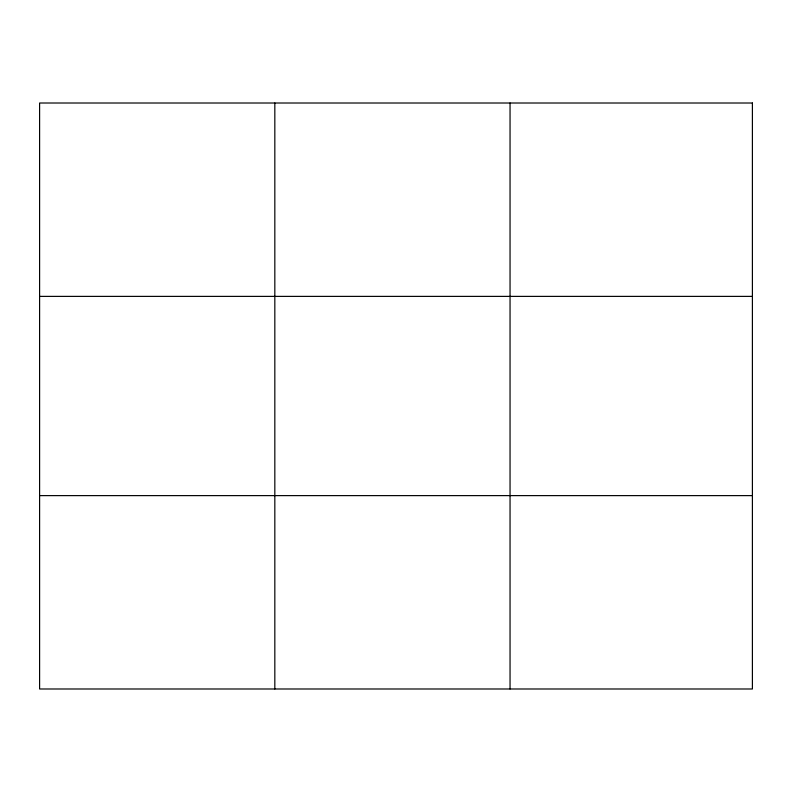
<?xml version="1.0" encoding="UTF-8"?>
<svg xmlns="http://www.w3.org/2000/svg" width="792" height="792" viewBox="0 0 792 792"><rect width="100%" height="100%" fill="white"/><g stroke="black" fill="none" stroke-linecap="round" stroke-linejoin="round"><path stroke-width="1.19" d="M274.824 103.01L274.824 688.99M510.048 103.01L510.048 688.99M39.6 296.386L752.4 296.386M39.6 495.614L752.4 495.614M752.4 103.01L752.4 688.99L39.6 688.99L39.6 103.01L752.4 103.01"/></g></svg>
